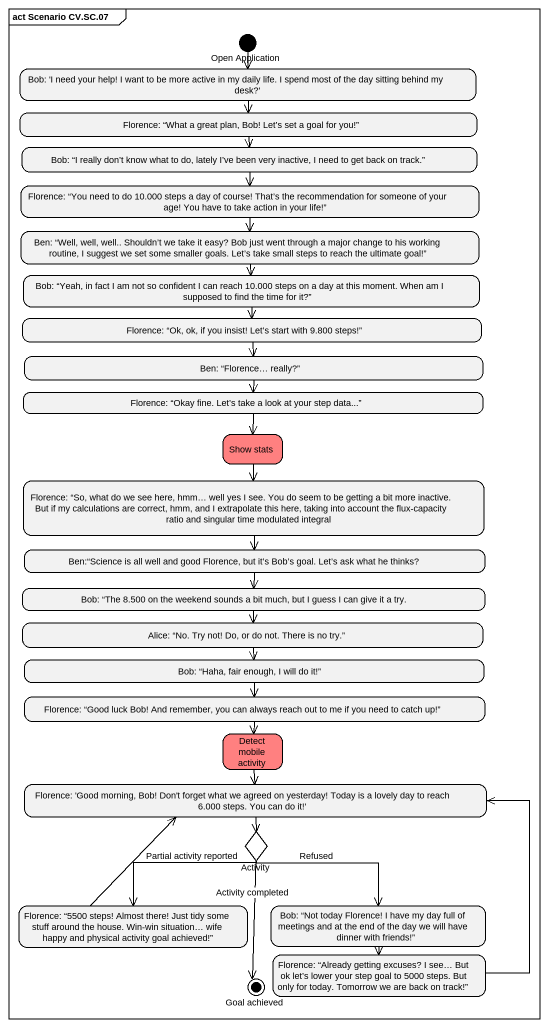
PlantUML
@startuml
mainframe act Scenario CV.SC.07
hide empty description
state "Open Application" as Open_Application <<start>>
state "Bob: 'I need your help! I want to be more active in my daily life. I spend most of the day sitting behind my desk?'" as Bob_I_need_your_help_I_want
state "Florence: “What a great plan, Bob! Let’s set a goal for you!”" as Florence_What_a_great_plan
state "Bob: “I really don’t know what to do, lately I’ve been very inactive, I need to get back on track.”" as Bob_I_really_don_t_know
state "Florence: “You need to do 10.000 steps a day of course! That’s the recommendation for someone of your age! You have to take action in your life!”" as Florence_You_need_to_do_10
state "Ben: “Well, well, well.. Shouldn’t we take it easy? Bob just went through a major change to his working routine, I suggest we set some smaller goals. Let’s take small steps to reach the ultimate goal!”" as Ben_Well_well_well_Shouldn
state "Bob: “Yeah, in fact I am not so confident I can reach 10.000 steps on a day at this moment. When am I supposed to find the time for it?”" as Bob_Yeah_in_fact_I_am_not
state "Florence: “Ok, ok, if you insist! Let’s start with 9.800 steps!”" as Florence_Ok_ok_if_you
state "Ben: “Florence… really?”" as Ben_Florence_really
state "Florence: “Okay fine. Let’s take a look at your step data...”" as Florence_Okay_fine_Let_s
state "Show stats" as Show_stats #FF8080
state "Florence: “So, what do we see here, hmm… well yes I see. You do seem to be getting a bit more inactive. But if my calculations are correct, hmm, and I extrapolate this here, taking into account the flux-capacity ratio and singular time modulated integral" as Florence_So_what_do_we_see
state "Ben:“Science is all well and good Florence, but it’s Bob’s goal. Let’s ask what he thinks?" as Ben_Science_is_all_well_and
state "Bob: “The 8.500 on the weekend sounds a bit much, but I guess I can give it a try." as Bob_The_8_500_on_the
state "Alice: “No. Try not! Do, or do not. There is no try.”" as Alice_No_Try_not_Do_or_do
state "Bob: “Haha, fair enough, I will do it!”" as Bob_Haha_fair_enough_I_will
state "Florence: “Good luck Bob! And remember, you can always reach out to me if you need to catch up!”" as Florence_Good_luck_Bob_And
state "Detect mobile activity" as Detect_mobile_activity #FF8080
state "Florence: 'Good morning, Bob! Don't forget what we agreed on yesterday! Today is a lovely day to reach 6.000 steps. You can do it!'" as Florence_Good_morning_Bob
state Activity <<choice>>
state "Florence: “5500 steps! Almost there! Just tidy some stuff around the house. Win-win situation… wife happy and physical activity goal achieved!”" as Florence_5500_steps_Almost
state "Bob: “Not today Florence! I have my day full of meetings and at the end of the day we will have dinner with friends!”" as Bob_Not_today_Florence_I
state "Florence: “Already getting excuses? I see… But ok let’s lower your step goal to 5000 steps. But only for today. Tomorrow we are back on track!”" as Florence_Already_getting
state "Goal achieved" as Goal_achieved <<end>>
Open_Application --> Bob_I_need_your_help_I_want
Bob_I_need_your_help_I_want --> Florence_What_a_great_plan
Florence_What_a_great_plan --> Bob_I_really_don_t_know
Bob_I_really_don_t_know --> Florence_You_need_to_do_10
Florence_You_need_to_do_10 --> Ben_Well_well_well_Shouldn
Ben_Well_well_well_Shouldn --> Bob_Yeah_in_fact_I_am_not
Bob_Yeah_in_fact_I_am_not --> Florence_Ok_ok_if_you
Florence_Ok_ok_if_you --> Ben_Florence_really
Ben_Florence_really --> Florence_Okay_fine_Let_s
Florence_Okay_fine_Let_s --> Show_stats
Show_stats --> Florence_So_what_do_we_see
Florence_So_what_do_we_see --> Ben_Science_is_all_well_and
Ben_Science_is_all_well_and --> Bob_The_8_500_on_the
Bob_The_8_500_on_the --> Alice_No_Try_not_Do_or_do
Alice_No_Try_not_Do_or_do --> Bob_Haha_fair_enough_I_will
Bob_Haha_fair_enough_I_will --> Florence_Good_luck_Bob_And
Florence_Good_luck_Bob_And --> Detect_mobile_activity
Detect_mobile_activity --> Florence_Good_morning_Bob
Florence_Good_morning_Bob --> Activity
Activity --> Florence_5500_steps_Almost : Partial activity reported
Activity --> Bob_Not_today_Florence_I : Refused
Activity --> Goal_achieved : Activity completed
Florence_5500_steps_Almost -up-> Florence_Good_morning_Bob
Bob_Not_today_Florence_I --> Florence_Already_getting
Florence_Already_getting -up-> Florence_Good_morning_Bob
@enduml
